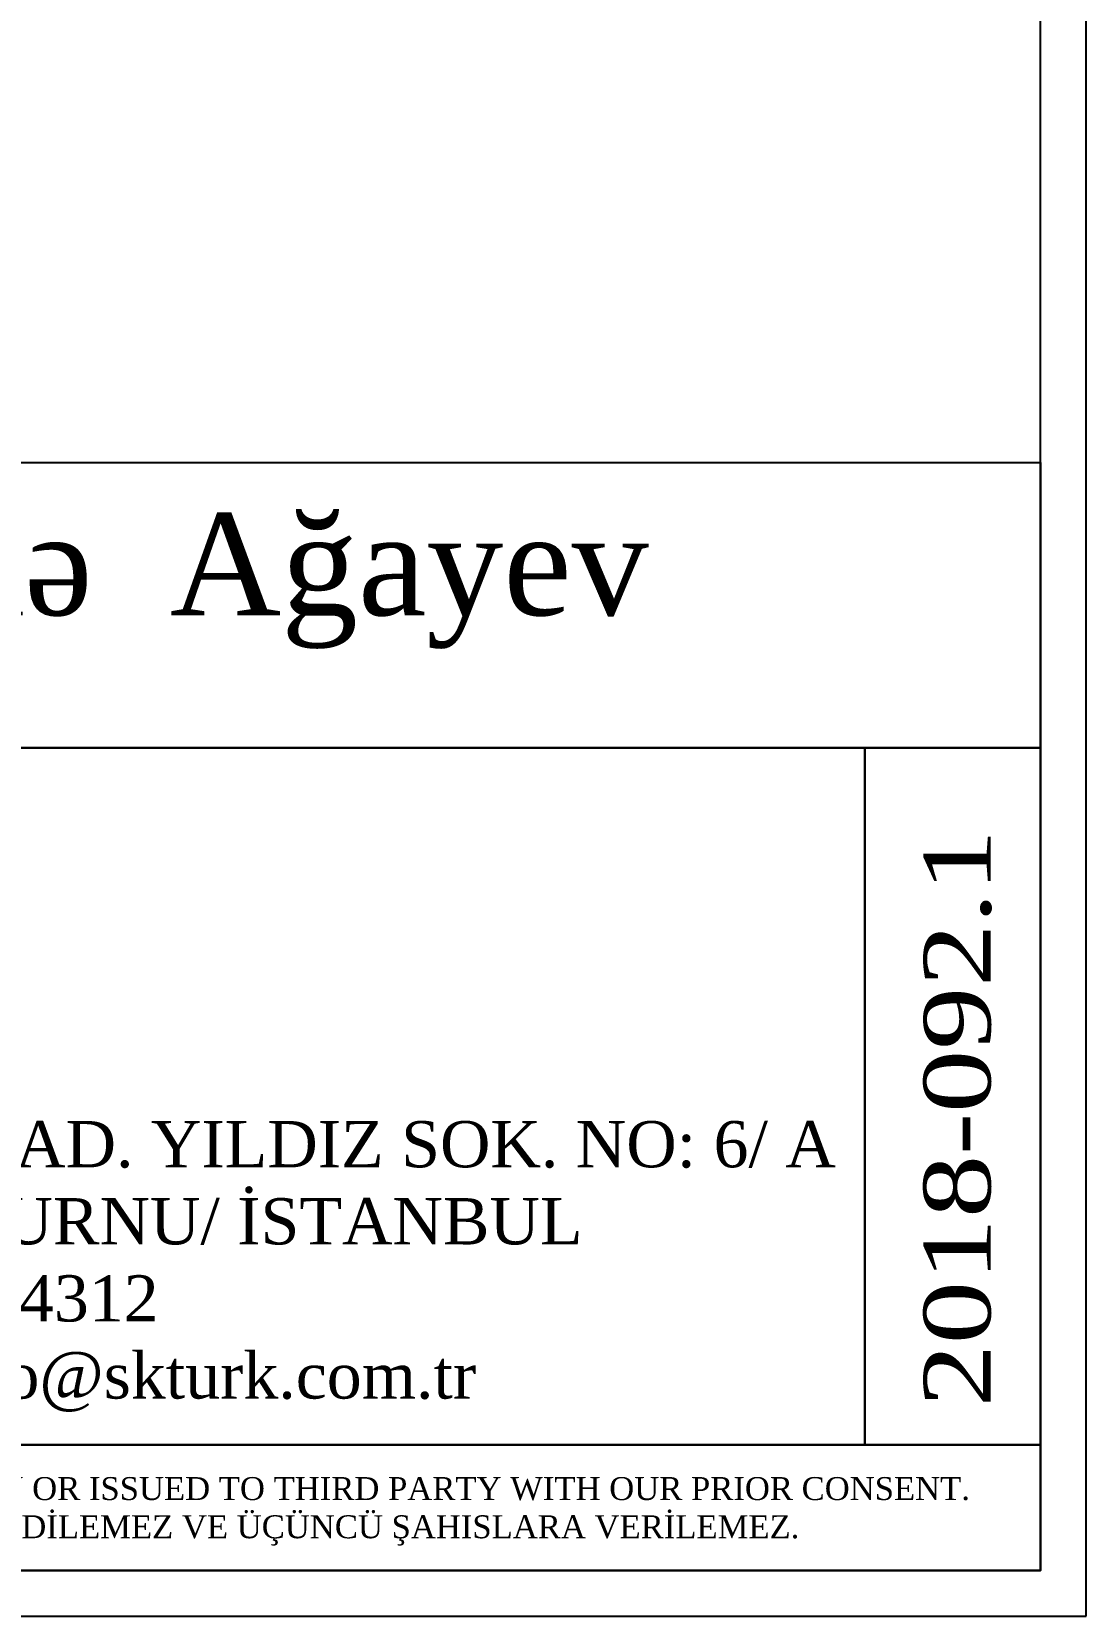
# Model space of a CAD drawing. Header units: millimetres. Extents: x -205382 to -191935, y -245869 to -242620.
# Drawn here: x -201334.7 to -201104.7, y -245739.3 to -245393.7 of the extents above; entities that cross this region are included whole.
import ezdxf
from ezdxf.enums import TextEntityAlignment as Align

# ---------------------------------------------------------------- set-up
doc = ezdxf.new("R2010")
doc.units = ezdxf.units.MM
doc.header["$LTSCALE"] = 40
doc.layers.add('Sktürk ANTET', color=7, linetype='Continuous')
doc.styles.add('CGOMEGA', font='times.ttf', dxfattribs={"height": 15})

msp = doc.modelspace()

# ---------------------------------------------------------------- linework, layer by layer
for points in [[(-205219.71, -245739.34), (-201104.71, -245739.34), (-201104.71, -242799.34), (-205219.71, -242799.34)], [(-205209.71, -245729.34), (-201114.71, -245729.34), (-201114.71, -242809.34), (-205209.71, -242809.34)]]:
    msp.add_lwpolyline(points, close=True)
at = {"layer": 'Sktürk ANTET'}
for points in [[(-201913.26, -245487.66), (-201114.71, -245487.66), (-201114.71, -245549.95), (-201913.26, -245549.95)], [(-201568.17, -245549.95), (-201152.98, -245549.95), (-201152.98, -245701.93), (-201568.17, -245701.93)], [(-201152.98, -245549.95), (-201114.71, -245549.95), (-201114.71, -245701.93), (-201152.98, -245701.93)], [(-201913.26, -245701.93), (-201114.71, -245701.93), (-201114.71, -245729.34), (-201913.26, -245729.34)]]:
    msp.add_lwpolyline(points, close=True, dxfattribs=at)

# ---------------------------------------------------------------- texts
at = {"layer": 'Sktürk ANTET', "style": 'CGOMEGA'}
msp.add_text('Qax  rayonu, Ağçay  kəndi  ərazisində  Ağayev ', height=22.2361, dxfattribs=at).set_placement((-201513.98, -245521.01), align=Align.CENTER)
at = {"layer": 'Sktürk ANTET', "style": 'CGOMEGA', "width": 1.25}
msp.add_text('2018-092.1', height=14.569, rotation=90, dxfattribs=at).set_placement((-201125.6, -245693.73))
at = {"layer": 'Sktürk ANTET', "attachment_point": 5, "style": 'CGOMEGA'}
for s, insert, char_height, width in [('MALTEPE MAH. DAVUTPAŞA CAD. YILDIZ SOK. NO: 6/ A\\PDAVUTPAŞA/ ZEYTİNBURNU/ İSTANBUL\\Pp: 0212 909 4312\\Pw: skturk.com.tr | e: info@skturk.com.tr', (-201360.57, -245663.25), 10.0863, 474.4046), ("THIS DRAWING REMAINS THE PROPERTY OF {\\fTimes New Roman|b0|i0|c162|p18;SKTÜRK ENDÜSTRİYEL MUTFAK SAN. VE TİC. LTD. ŞTİ. }AND MAY ONLY BE COPIED COMPLETELY OR PARTY OR ISSUED TO THIRD PARTY WITH OUR PRIOR CONSENT.\\PBU RESİM {\\fTimes New Roman|b0|i0|c162|p18;SKTÜRK ENDÜSTRİYEL MUTFAK SAN. VE TİC. LTD. ŞTİ.'NİN }MALI OLUP YAZILI İZİN OLMADIKÇA KISMEN VEYA TAMAMEN KOPYA EDİLEMEZ VE ÜÇÜNCÜ ŞAHISLARA VERİLEMEZ.", (-201509.27, -245716.46), 5, 796.0812)]:
    msp.add_mtext(s, dxfattribs=dict(at, insert=insert, char_height=char_height, width=width))

doc.saveas('drawing.dxf')
